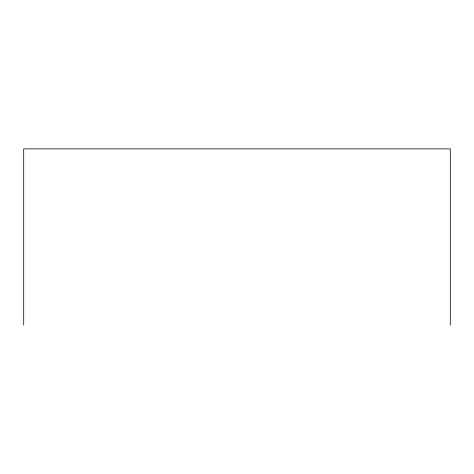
<?xml version="1.0" encoding="UTF-8"?>
<svg xmlns="http://www.w3.org/2000/svg" width="474" height="474" viewBox="0 0 474 474"><rect width="100%" height="100%" fill="white"/><g stroke="black" fill="none" stroke-linecap="round" stroke-linejoin="round"><path stroke-width="0.71" d="M450.3 325.111L450.3 148.889L23.7 148.889L23.7 325.111"/></g></svg>
